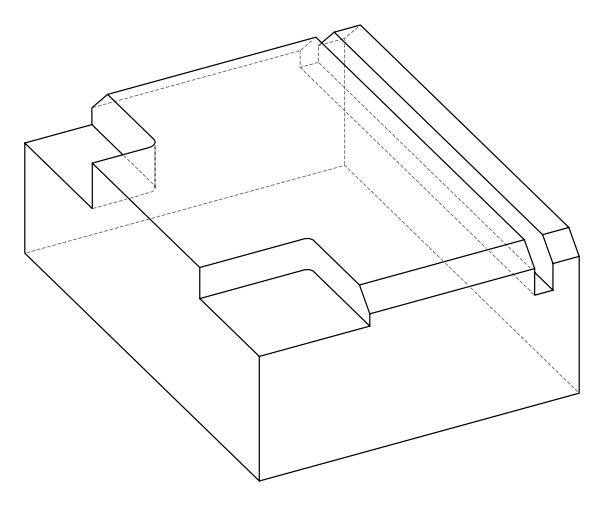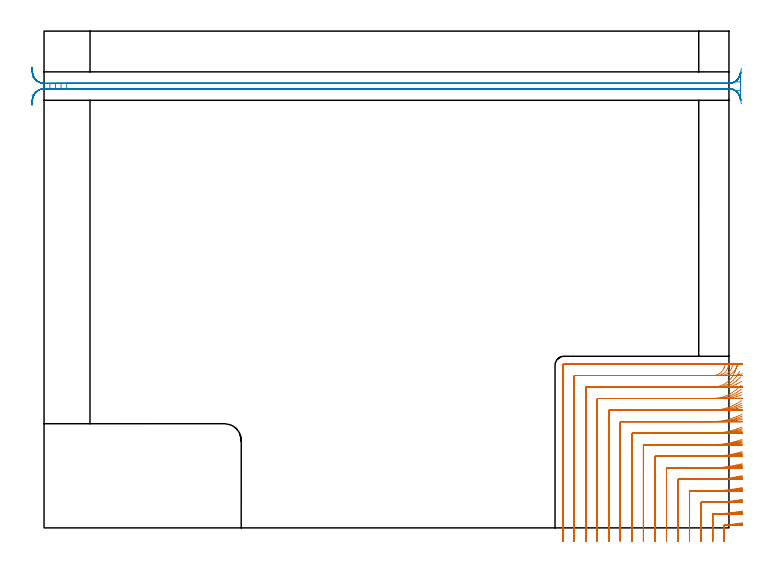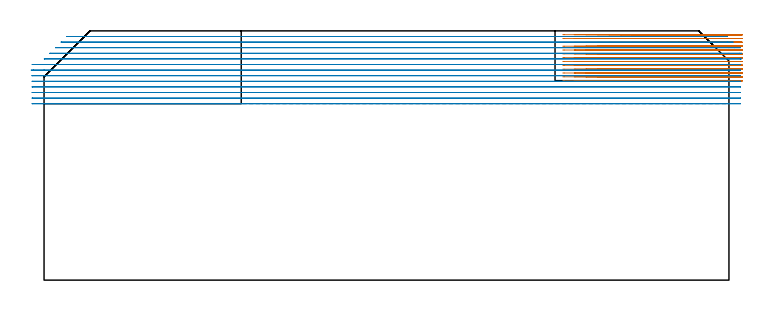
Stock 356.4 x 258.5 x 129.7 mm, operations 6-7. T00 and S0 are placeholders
(PLAN: 7 operations, 3 tool changes, 98.9 min)
(1 AREA_MILL | FG_CHAMFER_SURFACE | UGT0205_001 | 6.66 min | 18226 mm3)
(2 AREA_MILL_1 | FG_CHAMFER_SURFACE_1 | UGT0205_001 | 12.43 min | 52767 mm3)
(3 AREA_MILL_2 | FG_CHAMFER_SURFACE_2 | UGT0205_001 | 1.29 min | 3252 mm3)
(4 AREA_MILL_3 | FG_CHAMFER_SURFACE_3 | UGT0205_001 | 1.85 min | 7522 mm3)
(5 MILL_CORNER_NOTCH_RECTANGULAR | CORNER_NOTCH_RECTANGULAR | NXT0201_012 | Follow Part, ap 4, ae 75% | 12.79 min | 207799 mm3)
(6 MILL_CORNER_NOTCH_RECTANGULAR_1 | CORNER_NOTCH_RECTANGULAR_1 | NXT0201_009 | Follow Part, ap 2, ae 75% | 44.26 min | 208289 mm3)
(7 MILL_RECTANGULAR_SLOT | SLOT_RECTANGULAR | NXT0201_011 | Follow Part, ap 3, ae 75% | 19.65 min | 194545 mm3)
(TOOL UGT0205_001 | Chamfer Mill 20 x 3 x 45 deg. | D20 FL50 Z2)
(TOOL NXT0201_012 | ENDMILL 16mm [2P460-1600-NA 1630] | D16 FL38 Z6)
(TOOL NXT0201_009 | ENDMILL 8mm [2P460-0800-NA 1630] | D8 FL26 Z6)
(TOOL NXT0201_011 | ENDMILL 12mm [2P460-1200-NA 1630] | D12 FL38 Z6)
(OP 6 MILL_CORNER_NOTCH_RECTANGULAR_1)
G17 G21 G94 G90
T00 M6
G54
G17 G0 G90 X363.368 Y2.622 S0 M3
G43 Z139.7 H1
Z127.708
G94 G1 X360.4 Y2.187 F250.
G2 X354.266 Y1.518 R84. F500.
G3 X353.9 Y1.124 R0.4
G1 Y-4.
Y-7. F250.
G0 Z139.7
X363.363 Y8.724
Z127.708
G1 X360.4 Y8.256
G2 X348.294 Y7.3 R78. F500.
G3 X347.9 Y6.905 R0.4
G1 Y-4.
Y-7. F250.
G0 Z139.7
X363.357 Y14.844
Z127.708
G1 X360.4 Y14.337
G2 X348.225 Y13.3 R72. F500.
G1 X342.295
G3 X341.9 Y12.905 R0.4
G1 Y-4.
Y-7. F250.
G0 Z139.7
X363.349 Y20.986
Z127.708
G1 X360.4 Y20.433
G2 X348.225 Y19.3 R66. F500.
G1 X336.295
G3 X335.9 Y18.905 R0.4
G1 Y-4.
Y-7. F250.
G0 Z139.7
X363.338 Y27.157
Z127.708
G1 X360.4 Y26.548
G2 X348.225 Y25.3 R60. F500.
G1 X330.296
G3 X329.9 Y24.904 R0.4
G1 Y-4.
Y-7. F250.
G0 Z139.7
X363.323 Y33.367
Z127.708
G1 X360.4 Y32.691
G2 X348.225 Y31.3 R54. F500.
G1 X324.296
G3 X323.9 Y30.904 R0.4
G1 Y-4.
Y-7. F250.
G0 Z139.7
X363.302 Y39.631
Z127.708
G1 X360.4 Y38.87
G2 X348.225 Y37.3 R48. F500.
G1 X318.296
G3 X317.9 Y36.904 R0.4
G1 Y-4.
Y-7. F250.
G0 Z139.7
X363.271 Y45.973
Z127.708
G1 X360.4 Y45.104
G2 X348.225 Y43.3 R42. F500.
G1 X312.296
G3 X311.9 Y42.904 R0.4
G1 Y-4.
Y-7. F250.
G0 Z139.7
X363.223 Y52.436
Z127.708
G1 X360.4 Y51.421
G2 X348.225 Y49.3 R36. F500.
G1 X306.296
G3 X305.9 Y48.904 R0.4
G1 Y-4.
Y-7. F250.
G0 Z139.7
X363.142 Y59.099
Z127.708
G1 X360.4 Y57.882
G2 X348.225 Y55.3 R30. F500.
G1 X300.297
G3 X299.9 Y54.903 R0.4
G1 Y-4.
Y-7. F250.
G0 Z139.7
X362.985 Y66.14
Z127.708
G1 X360.4 Y64.618
G2 X348.225 Y61.3 R24. F500.
G1 X294.297
G3 X293.9 Y60.903 R0.4
G1 Y-4.
Y-7. F250.
G0 Z139.7
X362.61 Y74.072
Z127.708
G1 X360.4 Y72.043
G2 X348.225 Y67.3 R18. F500.
G1 X288.297
G3 X287.9 Y66.903 R0.4
G1 Y-4.
Y-7. F250.
G0 Z139.7
X360.567 Y84.488
Z127.708
G1 X359.65 Y81.632
G2 X348.225 Y73.3 R12. F500.
G1 X282.297
G3 X281.9 Y72.903 R0.4
G1 Y-4.
Y-7. F250.
G0 Z139.7
X354.381 Y84.714
Z127.708
G1 X353.881 Y83.3
G2 X348.225 Y79.3 R6. F500.
G1 X276.297
G3 X275.9 Y78.903 R0.4
G1 Y-4.
Y-7. F250.
G0 Z139.7
X351.225 Y85.3
Z127.708
G1 X348.225
X270.6 F500.
G3 X269.9 Y84.6 R0.7
G1 Y-4.
Y-7. F250.
G0 Z139.7
X363.378 Y2.283
Z125.715
G1 X360.4 Y1.92
G2 X354.275 Y1.398 R84. F500.
G3 X353.9 Y1.004 R0.4
G1 Y-4.
Y-7. F250.
G0 Z139.7
X363.374 Y8.36
Z125.715
G1 X360.4 Y7.968
G2 X350.215 Y7.3 R78. F500.
G1 X348.295
G3 X347.9 Y6.905 R0.4
G1 Y-4.
Y-7. F250.
G0 Z139.7
X363.37 Y14.448
Z125.715
G1 X360.4 Y14.024
G2 X350.215 Y13.3 R72. F500.
G1 X342.295
G3 X341.9 Y12.905 R0.4
G1 Y-4.
Y-7. F250.
G0 Z139.7
X363.364 Y20.554
Z125.715
G1 X360.4 Y20.091
G2 X350.215 Y19.3 R66. F500.
G1 X336.295
G3 X335.9 Y18.905 R0.4
G1 Y-4.
Y-7. F250.
G0 Z139.7
X363.356 Y26.68
Z125.715
G1 X360.4 Y26.171
G2 X350.215 Y25.3 R60. F500.
G1 X330.296
G3 X329.9 Y24.904 R0.4
G1 Y-4.
Y-7. F250.
G0 Z139.7
X363.346 Y32.835
Z125.715
G1 X360.4 Y32.269
G2 X350.215 Y31.3 R54. F500.
G1 X324.296
G3 X323.9 Y30.904 R0.4
G1 Y-4.
Y-7. F250.
G0 Z139.7
X363.332 Y39.03
Z125.715
G1 X360.4 Y38.393
G2 X350.215 Y37.3 R48. F500.
G1 X318.296
G3 X317.9 Y36.904 R0.4
G1 Y-4.
Y-7. F250.
G0 Z139.7
X363.31 Y45.281
Z125.715
G1 X360.4 Y44.554
G2 X350.215 Y43.3 R42. F500.
G1 X312.296
G3 X311.9 Y42.904 R0.4
G1 Y-4.
Y-7. F250.
G0 Z139.7
X363.277 Y51.62
Z125.715
G1 X360.4 Y50.771
G2 X350.215 Y49.3 R36. F500.
G1 X306.296
G3 X305.9 Y48.904 R0.4
G1 Y-4.
Y-7. F250.
G0 Z139.7
X363.222 Y58.1
Z125.715
G1 X360.4 Y57.082
G2 X350.215 Y55.3 R30. F500.
G1 X300.297
G3 X299.9 Y54.903 R0.4
G1 Y-4.
Y-7. F250.
G0 Z139.7
X363.116 Y64.841
Z125.715
G1 X360.4 Y63.568
G2 X350.215 Y61.3 R24. F500.
G1 X294.297
G3 X293.9 Y60.903 R0.4
G1 Y-4.
Y-7. F250.
G0 Z139.7
X362.874 Y72.156
Z125.715
G1 X360.4 Y70.459
G2 X350.215 Y67.3 R18. F500.
G1 X288.297
G3 X287.9 Y66.903 R0.4
G1 Y-4.
Y-7. F250.
G0 Z139.7
X361.986 Y81.5
Z125.715
G1 X360.4 Y78.954
G2 X350.215 Y73.3 R12. F500.
G1 X282.297
G3 X281.9 Y72.903 R0.4
G1 Y-4.
Y-7. F250.
G0 Z139.7
X356.372 Y84.714
Z125.715
G1 X355.872 Y83.3
G2 X350.215 Y79.3 R6. F500.
G1 X276.297
G3 X275.9 Y78.903 R0.4
G1 Y-4.
Y-7. F250.
G0 Z139.7
X353.215 Y85.3
Z125.715
G1 X350.215
X270.6 F500.
G3 X269.9 Y84.6 R0.7
G1 Y-4.
Y-7. F250.
G0 Z139.7
X363.386 Y1.993
Z123.723
G1 X360.4 Y1.7
G2 X354.285 Y1.326 R84. F500.
G3 X353.9 Y0.931 R0.4
G1 Y-4.
Y-7. F250.
G0 Z139.7
X363.383 Y8.046
Z123.723
G1 X360.4 Y7.731
G2 X352.208 Y7.3 R78. F500.
G1 X348.295
G3 X347.9 Y6.905 R0.4
G1 Y-4.
Y-7. F250.
G0 Z139.7
X363.381 Y14.109
Z123.723
G1 X360.4 Y13.768
G2 X352.208 Y13.3 R72. F500.
G1 X342.295
G3 X341.9 Y12.905 R0.4
G1 Y-4.
Y-7. F250.
G0 Z139.7
X363.377 Y20.183
Z123.723
G1 X360.4 Y19.81
G2 X352.208 Y19.3 R66. F500.
G1 X336.295
G3 X335.9 Y18.905 R0.4
G1 Y-4.
Y-7. F250.
G0 Z139.7
X363.372 Y26.271
Z123.723
G1 X360.4 Y25.862
G2 X352.208 Y25.3 R60. F500.
G1 X330.296
G3 X329.9 Y24.904 R0.4
G1 Y-4.
Y-7. F250.
G0 Z139.7
X363.365 Y32.38
Z123.723
G1 X360.4 Y31.925
G2 X352.208 Y31.3 R54. F500.
G1 X324.296
G3 X323.9 Y30.904 R0.4
G1 Y-4.
Y-7. F250.
G0 Z139.7
X363.356 Y38.516
Z123.723
G1 X360.4 Y38.004
G2 X352.208 Y37.3 R48. F500.
G1 X318.296
G3 X317.9 Y36.904 R0.4
G1 Y-4.
Y-7. F250.
G0 Z139.7
X363.342 Y44.692
Z123.723
G1 X360.4 Y44.107
G2 X352.208 Y43.3 R42. F500.
G1 X312.296
G3 X311.9 Y42.904 R0.4
G1 Y-4.
Y-7. F250.
G0 Z139.7
X363.321 Y50.927
Z123.723
G1 X360.4 Y50.244
G2 X352.208 Y49.3 R36. F500.
G1 X306.296
G3 X305.9 Y48.904 R0.4
G1 Y-4.
Y-7. F250.
G0 Z139.7
X363.286 Y57.259
Z123.723
G1 X360.4 Y56.44
G2 X352.208 Y55.3 R30. F500.
G1 X300.297
G3 X299.9 Y54.903 R0.4
G1 Y-4.
Y-7. F250.
G0 Z139.7
X363.22 Y63.765
Z123.723
G1 X360.4 Y62.741
G2 X352.208 Y61.3 R24. F500.
G1 X294.297
G3 X293.9 Y60.903 R0.4
G1 Y-4.
Y-7. F250.
G0 Z139.7
X363.071 Y70.637
Z123.723
G1 X360.4 Y69.272
G2 X352.208 Y67.3 R18. F500.
G1 X288.297
G3 X287.9 Y66.903 R0.4
G1 Y-4.
Y-7. F250.
G0 Z139.7
X362.592 Y78.579
Z123.723
G1 X360.4 Y76.531
G2 X352.208 Y73.3 R12. F500.
G1 X282.297
G3 X281.9 Y72.903 R0.4
G1 Y-4.
Y-7. F250.
G0 Z139.7
X358.895 Y85.839
Z123.723
G1 X357.773 Y83.057
G2 X352.208 Y79.3 R6. F500.
G1 X276.297
G3 X275.9 Y78.903 R0.4
G1 Y-4.
Y-7. F250.
G0 Z139.7
X355.208 Y85.3
Z123.723
G1 X352.208
X270.6 F500.
G3 X269.9 Y84.6 R0.7
G1 Y-4.
Y-7. F250.
G0 Z139.7
X363.393 Y1.713
Z121.731
G1 X360.4 Y1.504
G2 X354.55 Y1.3 R84. F500.
G1 X354.295
G3 X353.9 Y0.905 R0.4
G1 Y-4.
Y-7. F250.
G0 Z139.7
X363.392 Y7.745
Z121.731
G1 X360.4 Y7.52
G2 X354.55 Y7.3 R78. F500.
G1 X348.295
G3 X347.9 Y6.905 R0.4
G1 Y-4.
Y-7. F250.
G0 Z139.7
X363.39 Y13.782
Z121.731
G1 X360.4 Y13.538
G2 X354.55 Y13.3 R72. F500.
G1 X342.295
G3 X341.9 Y12.905 R0.4
G1 Y-4.
Y-7. F250.
G0 Z139.7
X363.388 Y19.826
Z121.731
G1 X360.4 Y19.56
G2 X354.55 Y19.3 R66. F500.
G1 X336.295
G3 X335.9 Y18.905 R0.4
G1 Y-4.
Y-7. F250.
G0 Z139.7
X363.386 Y25.878
Z121.731
G1 X360.4 Y25.586
G2 X354.55 Y25.3 R60. F500.
G1 X330.296
G3 X329.9 Y24.904 R0.4
G1 Y-4.
Y-7. F250.
G0 Z139.7
X363.382 Y31.943
Z121.731
G1 X360.4 Y31.618
G2 X354.55 Y31.3 R54. F500.
G1 X324.296
G3 X323.9 Y30.904 R0.4
G1 Y-4.
Y-7. F250.
G0 Z139.7
X363.378 Y38.023
Z121.731
G1 X360.4 Y37.658
G2 X354.55 Y37.3 R48. F500.
G1 X318.296
G3 X317.9 Y36.904 R0.4
G1 Y-4.
Y-7. F250.
G0 Z139.7
X363.371 Y44.127
Z121.731
G1 X360.4 Y43.709
G2 X354.55 Y43.3 R42. F500.
G1 X312.296
G3 X311.9 Y42.904 R0.4
G1 Y-4.
Y-7. F250.
G0 Z139.7
X363.36 Y50.266
Z121.731
G1 X360.4 Y49.778
G2 X354.55 Y49.3 R36. F500.
G1 X306.296
G3 X305.9 Y48.904 R0.4
G1 Y-4.
Y-7. F250.
G0 Z139.7
X363.342 Y56.461
Z121.731
G1 X360.4 Y55.876
G2 X354.55 Y55.3 R30. F500.
G1 X300.297
G3 X299.9 Y54.903 R0.4
G1 Y-4.
Y-7. F250.
G0 Z139.7
X363.31 Y62.755
Z121.731
G1 X360.4 Y62.024
G2 X354.55 Y61.3 R24. F500.
G1 X294.297
G3 X293.9 Y60.903 R0.4
G1 Y-4.
Y-7. F250.
G0 Z139.7
X363.237 Y69.252
Z121.731
G1 X360.4 Y68.277
G2 X354.55 Y67.3 R18. F500.
G1 X288.297
G3 X287.9 Y66.903 R0.4
G1 Y-4.
Y-7. F250.
G0 Z139.7
X363.019 Y76.285
Z121.731
G1 X360.4 Y74.822
G2 X354.55 Y73.3 R12. F500.
G1 X282.297
G3 X281.9 Y72.903 R0.4
G1 Y-4.
Y-7. F250.
G0 Z139.7
X361.249 Y84.951
Z121.731
G1 X359.77 Y82.341
G2 X354.55 Y79.3 R6. F500.
G1 X276.297
G3 X275.9 Y78.903 R0.4
G1 Y-4.
Y-7. F250.
G0 Z139.7
X357.55 Y85.3
Z121.731
G1 X354.55
X270.6 F500.
G3 X269.9 Y84.6 R0.7
G1 Y-4.
Y-7. F250.
G0 Z139.7
X363.4 Y1.365
Z119.738
G1 X360.4 Y1.313
G2 X358.933 Y1.3 R84. F500.
G1 X354.295
G3 X353.9 Y0.905 R0.4
G1 Y-4.
Y-7. F250.
G0 Z139.7
X363.399 Y7.37
Z119.738
G1 X360.4 Y7.314
G2 X358.933 Y7.3 R78. F500.
G1 X348.295
G3 X347.9 Y6.905 R0.4
G1 Y-4.
Y-7. F250.
G0 Z139.7
X363.399 Y13.376
Z119.738
G1 X360.4 Y13.315
G2 X358.933 Y13.3 R72. F500.
G1 X342.295
G3 X341.9 Y12.905 R0.4
G1 Y-4.
Y-7. F250.
G0 Z139.7
X363.399 Y19.383
Z119.738
G1 X360.4 Y19.316
G2 X358.933 Y19.3 R66. F500.
G1 X336.295
G3 X335.9 Y18.905 R0.4
G1 Y-4.
Y-7. F250.
G0 Z139.7
X363.399 Y25.391
Z119.738
G1 X360.4 Y25.318
G2 X358.933 Y25.3 R60. F500.
G1 X330.296
G3 X329.9 Y24.904 R0.4
G1 Y-4.
Y-7. F250.
G0 Z139.7
X363.399 Y31.401
Z119.738
G1 X360.4 Y31.32
G2 X358.933 Y31.3 R54. F500.
G1 X324.296
G3 X323.9 Y30.904 R0.4
G1 Y-4.
Y-7. F250.
G0 Z139.7
X363.399 Y37.414
Z119.738
G1 X360.4 Y37.322
G2 X358.933 Y37.3 R48. F500.
G1 X318.296
G3 X317.9 Y36.904 R0.4
G1 Y-4.
Y-7. F250.
G0 Z139.7
X363.398 Y43.43
Z119.738
G1 X360.4 Y43.326
G2 X358.933 Y43.3 R42. F500.
G1 X312.296
G3 X311.9 Y42.904 R0.4
G1 Y-4.
Y-7. F250.
G0 Z139.7
X363.398 Y49.452
Z119.738
G1 X360.4 Y49.33
G2 X358.933 Y49.3 R36. F500.
G1 X306.296
G3 X305.9 Y48.904 R0.4
G1 Y-4.
Y-7. F250.
G0 Z139.7
X363.396 Y55.483
Z119.738
G1 X360.4 Y55.336
G2 X358.933 Y55.3 R30. F500.
G1 X300.297
G3 X299.9 Y54.903 R0.4
G1 Y-4.
Y-7. F250.
G0 Z139.7
X363.394 Y61.528
Z119.738
G1 X360.4 Y61.345
G2 X358.933 Y61.3 R24. F500.
G1 X294.297
G3 X293.9 Y60.903 R0.4
G1 Y-4.
Y-7. F250.
G0 Z139.7
X363.39 Y67.604
Z119.738
G1 X360.4 Y67.36
G2 X358.933 Y67.3 R18. F500.
G1 X288.297
G3 X287.9 Y66.903 R0.4
G1 Y-4.
Y-7. F250.
G0 Z139.7
X363.378 Y73.757
Z119.738
G1 X360.4 Y73.39
G2 X358.933 Y73.3 R12. F500.
G1 X282.297
G3 X281.9 Y72.903 R0.4
G1 Y-4.
Y-7. F250.
G0 Z139.7
X363.309 Y80.215
Z119.738
G1 X360.4 Y79.482
G2 X358.933 Y79.3 R6. F500.
G1 X276.297
G3 X275.9 Y78.903 R0.4
G1 Y-4.
Y-7. F250.
G0 Z139.7
X361.933 Y85.3
Z119.738
G1 X358.933
X270.6 F500.
G3 X269.9 Y84.6 R0.7
G1 Y-4.
Y-7. F250.
G0 Z139.7
X363.4 Y1.305
Z117.746
G1 X360.4 Y1.3
X360.26 F500.
X354.295
G3 X353.9 Y0.905 R0.4
G1 Y-4.
Y-7. F250.
G0 Z139.7
X363.4 Y7.306
Z117.746
G1 X360.4 Y7.3
X360.26 F500.
X348.295
G3 X347.9 Y6.905 R0.4
G1 Y-4.
Y-7. F250.
G0 Z139.7
X363.4 Y13.306
Z117.746
G1 X360.4 Y13.3
X360.26 F500.
X342.295
G3 X341.9 Y12.905 R0.4
G1 Y-4.
Y-7. F250.
G0 Z139.7
X363.4 Y19.307
Z117.746
G1 X360.4 Y19.3
X360.26 F500.
X336.295
G3 X335.9 Y18.905 R0.4
G1 Y-4.
Y-7. F250.
G0 Z139.7
X363.4 Y25.307
Z117.746
G1 X360.4 Y25.3
X360.26 F500.
X330.295
G3 X329.9 Y24.904 R0.4
G1 Y-4.
Y-7. F250.
G0 Z139.7
X363.4 Y31.308
Z117.746
G1 X360.4 Y31.3
X360.26 F500.
X324.296
G3 X323.9 Y30.904 R0.4
G1 Y-4.
Y-7. F250.
G0 Z139.7
X363.4 Y37.309
Z117.746
G1 X360.4 Y37.3
X360.26 F500.
X318.296
G3 X317.9 Y36.904 R0.4
G1 Y-4.
Y-7. F250.
G0 Z139.7
X363.4 Y43.31
Z117.746
G1 X360.4 Y43.3
X360.26 F500.
X312.296
G3 X311.9 Y42.904 R0.4
G1 Y-4.
Y-7. F250.
G0 Z139.7
X363.4 Y49.312
Z117.746
G1 X360.4 Y49.3
X360.26 F500.
X306.296
G3 X305.9 Y48.904 R0.4
G1 Y-4.
Y-7. F250.
G0 Z139.7
X363.4 Y55.314
Z117.746
G1 X360.4 Y55.3
X360.26 F500.
X300.297
G3 X299.9 Y54.903 R0.4
G1 Y-4.
Y-7. F250.
G0 Z139.7
X363.4 Y61.318
Z117.746
G1 X360.4 Y61.3
X360.26 F500.
X294.297
G3 X293.9 Y60.903 R0.4
G1 Y-4.
Y-7. F250.
G0 Z139.7
X363.4 Y67.324
Z117.746
G1 X360.4 Y67.301
X360.26 Y67.3 F500.
X288.297
G3 X287.9 Y66.903 R0.4
G1 Y-4.
Y-7. F250.
G0 Z139.7
X363.4 Y73.336
Z117.746
G1 X360.4 Y73.301
X360.26 Y73.3 F500.
X282.297
G3 X281.9 Y72.903 R0.4
G1 Y-4.
Y-7. F250.
G0 Z139.7
X363.399 Y79.372
Z117.746
G1 X360.4 Y79.302
X360.26 Y79.3 F500.
X276.297
G3 X275.9 Y78.903 R0.4
G1 Y-4.
Y-7. F250.
G0 Z139.7
X363.26 Y85.3
Z117.746
G1 X360.26
X270.6 F500.
G3 X269.9 Y84.6 R0.7
G1 Y-4.
Y-7. F250.
G0 Z139.7
X363.4 Y1.3
Z115.754
G1 X360.4
X354.295 F500.
G3 X353.9 Y0.905 R0.4
G1 Y-4.
Y-7. F250.
G0 Z139.7
X363.4 Y7.3
Z115.754
G1 X360.4
X348.295 F500.
G3 X347.9 Y6.905 R0.4
G1 Y-4.
Y-7. F250.
G0 Z139.7
X363.4 Y13.3
Z115.754
G1 X360.4
X342.295 F500.
G3 X341.9 Y12.905 R0.4
G1 Y-4.
Y-7. F250.
G0 Z139.7
X363.4 Y19.3
Z115.754
G1 X360.4
X336.295 F500.
G3 X335.9 Y18.905 R0.4
G1 Y-4.
Y-7. F250.
G0 Z139.7
X363.4 Y25.3
Z115.754
G1 X360.4
X330.296 F500.
G3 X329.9 Y24.904 R0.4
G1 Y-4.
Y-7. F250.
G0 Z139.7
X363.4 Y31.3
Z115.754
G1 X360.4
X324.296 F500.
G3 X323.9 Y30.904 R0.4
G1 Y-4.
Y-7. F250.
G0 Z139.7
X363.4 Y37.3
Z115.754
G1 X360.4
X318.296 F500.
G3 X317.9 Y36.904 R0.4
G1 Y-4.
Y-7. F250.
G0 Z139.7
X363.4 Y43.3
Z115.754
G1 X360.4
X312.296 F500.
G3 X311.9 Y42.904 R0.4
G1 Y-4.
Y-7. F250.
G0 Z139.7
X363.4 Y49.3
Z115.754
G1 X360.4
X306.296 F500.
G3 X305.9 Y48.904 R0.4
G1 Y-4.
Y-7. F250.
G0 Z139.7
X363.4 Y55.3
Z115.754
G1 X360.4
X300.297 F500.
G3 X299.9 Y54.903 R0.4
G1 Y-4.
Y-7. F250.
G0 Z139.7
X363.4 Y61.3
Z115.754
G1 X360.4
X294.297 F500.
G3 X293.9 Y60.903 R0.4
G1 Y-4.
Y-7. F250.
G0 Z139.7
X363.4 Y67.3
Z115.754
G1 X360.4
X288.297 F500.
G3 X287.9 Y66.903 R0.4
G1 Y-4.
Y-7. F250.
G0 Z139.7
X363.4 Y73.3
Z115.754
G1 X360.4
X282.297 F500.
G3 X281.9 Y72.903 R0.4
G1 Y-4.
Y-7. F250.
G0 Z139.7
X363.4 Y79.3
Z115.754
G1 X360.4
X276.297 F500.
G3 X275.9 Y78.903 R0.4
G1 Y-4.
Y-7. F250.
G0 Z139.7
X363.4 Y85.3
Z115.754
G1 X360.4
X270.6 F500.
G3 X269.9 Y84.6 R0.7
G1 Y-4.
Y-7. F250.
G0 Z139.7
X363.4 Y1.3
Z113.762
G1 X360.4
X354.295 F500.
G3 X353.9 Y0.905 R0.4
G1 Y-4.
Y-7. F250.
G0 Z139.7
X363.4 Y7.3
Z113.762
G1 X360.4
X348.295 F500.
G3 X347.9 Y6.905 R0.4
G1 Y-4.
Y-7. F250.
G0 Z139.7
X363.4 Y13.3
Z113.762
G1 X360.4
X342.295 F500.
G3 X341.9 Y12.905 R0.4
G1 Y-4.
Y-7. F250.
G0 Z139.7
X363.4 Y19.3
Z113.762
G1 X360.4
X336.295 F500.
G3 X335.9 Y18.905 R0.4
G1 Y-4.
Y-7. F250.
G0 Z139.7
X363.4 Y25.3
Z113.762
G1 X360.4
X330.295 F500.
G3 X329.9 Y24.904 R0.4
G1 Y-4.
Y-7. F250.
G0 Z139.7
X363.4 Y31.3
Z113.762
G1 X360.4
X324.296 F500.
G3 X323.9 Y30.904 R0.4
G1 Y-4.
Y-7. F250.
G0 Z139.7
X363.4 Y37.3
Z113.762
G1 X360.4
X318.296 F500.
G3 X317.9 Y36.904 R0.4
G1 Y-4.
Y-7. F250.
G0 Z139.7
X363.4 Y43.3
Z113.762
G1 X360.4
X312.296 F500.
G3 X311.9 Y42.904 R0.4
G1 Y-4.
Y-7. F250.
G0 Z139.7
X363.4 Y49.3
Z113.762
G1 X360.4
X306.296 F500.
G3 X305.9 Y48.904 R0.4
G1 Y-4.
Y-7. F250.
G0 Z139.7
X363.4 Y55.3
Z113.762
G1 X360.4
X300.297 F500.
G3 X299.9 Y54.903 R0.4
G1 Y-4.
Y-7. F250.
G0 Z139.7
X363.4 Y61.3
Z113.762
G1 X360.4
X294.297 F500.
G3 X293.9 Y60.903 R0.4
G1 Y-4.
Y-7. F250.
G0 Z139.7
X363.4 Y67.3
Z113.762
G1 X360.4
X288.297 F500.
G3 X287.9 Y66.903 R0.4
G1 Y-4.
Y-7. F250.
G0 Z139.7
X363.4 Y73.3
Z113.762
G1 X360.4
X282.297 F500.
G3 X281.9 Y72.903 R0.4
G1 Y-4.
Y-7. F250.
G0 Z139.7
X363.4 Y79.3
Z113.762
G1 X360.4
X276.297 F500.
G3 X275.9 Y78.903 R0.4
G1 Y-4.
Y-7. F250.
G0 Z139.7
X363.4 Y85.3
Z113.762
G1 X360.4
X270.6 F500.
G3 X269.9 Y84.6 R0.7
G1 Y-4.
Y-7. F250.
G0 Z139.7
X363.4 Y1.3
Z111.769
G1 X360.4
X354.295 F500.
G3 X353.9 Y0.905 R0.4
G1 Y-4.
Y-7. F250.
G0 Z139.7
X363.4 Y7.3
Z111.769
G1 X360.4
X348.295 F500.
G3 X347.9 Y6.905 R0.4
G1 Y-4.
Y-7. F250.
G0 Z139.7
X363.4 Y13.3
Z111.769
G1 X360.4
X342.295 F500.
G3 X341.9 Y12.905 R0.4
G1 Y-4.
Y-7. F250.
G0 Z139.7
X363.4 Y19.3
Z111.769
G1 X360.4
X336.295 F500.
G3 X335.9 Y18.905 R0.4
G1 Y-4.
Y-7. F250.
G0 Z139.7
X363.4 Y25.3
Z111.769
G1 X360.4
X330.295 F500.
G3 X329.9 Y24.904 R0.4
G1 Y-4.
Y-7. F250.
G0 Z139.7
X363.4 Y31.3
Z111.769
G1 X360.4
X324.296 F500.
G3 X323.9 Y30.904 R0.4
G1 Y-4.
Y-7. F250.
G0 Z139.7
X363.4 Y37.3
Z111.769
G1 X360.4
X318.296 F500.
G3 X317.9 Y36.904 R0.4
G1 Y-4.
Y-7. F250.
G0 Z139.7
X363.4 Y43.3
Z111.769
G1 X360.4
X312.296 F500.
G3 X311.9 Y42.904 R0.4
G1 Y-4.
Y-7. F250.
G0 Z139.7
X363.4 Y49.3
Z111.769
G1 X360.4
X306.296 F500.
G3 X305.9 Y48.904 R0.4
G1 Y-4.
Y-7. F250.
G0 Z139.7
X363.4 Y55.3
Z111.769
G1 X360.4
X300.297 F500.
G3 X299.9 Y54.903 R0.4
G1 Y-4.
Y-7. F250.
G0 Z139.7
X363.4 Y61.3
Z111.769
G1 X360.4
X294.297 F500.
G3 X293.9 Y60.903 R0.4
G1 Y-4.
Y-7. F250.
G0 Z139.7
X363.4 Y67.3
Z111.769
G1 X360.4
X288.297 F500.
G3 X287.9 Y66.903 R0.4
G1 Y-4.
Y-7. F250.
G0 Z139.7
X363.4 Y73.3
Z111.769
G1 X360.4
X282.297 F500.
G3 X281.9 Y72.903 R0.4
G1 Y-4.
Y-7. F250.
G0 Z139.7
X363.4 Y79.3
Z111.769
G1 X360.4
X276.297 F500.
G3 X275.9 Y78.903 R0.4
G1 Y-4.
Y-7. F250.
G0 Z139.7
X363.4 Y85.3
Z111.769
G1 X360.4
X270.6 F500.
G3 X269.9 Y84.6 R0.7
G1 Y-4.
Y-7. F250.
G0 Z139.7
X363.4 Y1.3
Z109.777
G1 X360.4
X354.295 F500.
G3 X353.9 Y0.905 R0.4
G1 Y-4.
Y-7. F250.
G0 Z139.7
X363.4 Y7.3
Z109.777
G1 X360.4
X348.295 F500.
G3 X347.9 Y6.905 R0.4
G1 Y-4.
Y-7. F250.
G0 Z139.7
X363.4 Y13.3
Z109.777
G1 X360.4
X342.295 F500.
G3 X341.9 Y12.905 R0.4
G1 Y-4.
Y-7. F250.
G0 Z139.7
X363.4 Y19.3
Z109.777
G1 X360.4
X336.295 F500.
G3 X335.9 Y18.905 R0.4
G1 Y-4.
Y-7. F250.
G0 Z139.7
X363.4 Y25.3
Z109.777
G1 X360.4
X330.296 F500.
G3 X329.9 Y24.904 R0.4
G1 Y-4.
Y-7. F250.
G0 Z139.7
X363.4 Y31.3
Z109.777
G1 X360.4
X324.296 F500.
G3 X323.9 Y30.904 R0.4
G1 Y-4.
Y-7. F250.
G0 Z139.7
X363.4 Y37.3
Z109.777
G1 X360.4
X318.296 F500.
G3 X317.9 Y36.904 R0.4
G1 Y-4.
Y-7. F250.
G0 Z139.7
X363.4 Y43.3
Z109.777
G1 X360.4
X312.296 F500.
G3 X311.9 Y42.904 R0.4
G1 Y-4.
Y-7. F250.
G0 Z139.7
X363.4 Y49.3
Z109.777
G1 X360.4
X306.296 F500.
G3 X305.9 Y48.904 R0.4
G1 Y-4.
Y-7. F250.
G0 Z139.7
X363.4 Y55.3
Z109.777
G1 X360.4
X300.297 F500.
G3 X299.9 Y54.903 R0.4
G1 Y-4.
Y-7. F250.
G0 Z139.7
X363.4 Y61.3
Z109.777
G1 X360.4
X294.297 F500.
G3 X293.9 Y60.903 R0.4
G1 Y-4.
Y-7. F250.
G0 Z139.7
X363.4 Y67.3
Z109.777
G1 X360.4
X288.297 F500.
G3 X287.9 Y66.903 R0.4
G1 Y-4.
Y-7. F250.
G0 Z139.7
X363.4 Y73.3
Z109.777
G1 X360.4
X282.297 F500.
G3 X281.9 Y72.903 R0.4
G1 Y-4.
Y-7. F250.
G0 Z139.7
X363.4 Y79.3
Z109.777
G1 X360.4
X276.297 F500.
G3 X275.9 Y78.903 R0.4
G1 Y-4.
Y-7. F250.
G0 Z139.7
X363.4 Y85.3
Z109.777
G1 X360.4
X270.6 F500.
G3 X269.9 Y84.6 R0.7
G1 Y-4.
Y-7. F250.
G0 Z139.7
X363.4 Y1.3
Z107.785
G1 X360.4
X354.295 F500.
G3 X353.9 Y0.905 R0.4
G1 Y-4.
Y-7. F250.
G0 Z139.7
X363.4 Y7.3
Z107.785
G1 X360.4
X348.295 F500.
G3 X347.9 Y6.905 R0.4
G1 Y-4.
Y-7. F250.
G0 Z139.7
X363.4 Y13.3
Z107.785
G1 X360.4
X342.295 F500.
G3 X341.9 Y12.905 R0.4
G1 Y-4.
Y-7. F250.
G0 Z139.7
X363.4 Y19.3
Z107.785
G1 X360.4
X336.295 F500.
G3 X335.9 Y18.905 R0.4
G1 Y-4.
Y-7. F250.
G0 Z139.7
X363.4 Y25.3
Z107.785
G1 X360.4
X330.296 F500.
G3 X329.9 Y24.904 R0.4
G1 Y-4.
Y-7. F250.
G0 Z139.7
X363.4 Y31.3
Z107.785
G1 X360.4
X324.296 F500.
G3 X323.9 Y30.904 R0.4
G1 Y-4.
Y-7. F250.
G0 Z139.7
X363.4 Y37.3
Z107.785
G1 X360.4
X318.296 F500.
G3 X317.9 Y36.904 R0.4
G1 Y-4.
Y-7. F250.
G0 Z139.7
X363.4 Y43.3
Z107.785
G1 X360.4
X312.296 F500.
G3 X311.9 Y42.904 R0.4
G1 Y-4.
Y-7. F250.
G0 Z139.7
X363.4 Y49.3
Z107.785
G1 X360.4
X306.296 F500.
G3 X305.9 Y48.904 R0.4
G1 Y-4.
Y-7. F250.
G0 Z139.7
X363.4 Y55.3
Z107.785
G1 X360.4
X300.297 F500.
G3 X299.9 Y54.903 R0.4
G1 Y-4.
Y-7. F250.
G0 Z139.7
X363.4 Y61.3
Z107.785
G1 X360.4
X294.297 F500.
G3 X293.9 Y60.903 R0.4
G1 Y-4.
Y-7. F250.
G0 Z139.7
X363.4 Y67.3
Z107.785
G1 X360.4
X288.297 F500.
G3 X287.9 Y66.903 R0.4
G1 Y-4.
Y-7. F250.
G0 Z139.7
X363.4 Y73.3
Z107.785
G1 X360.4
X282.297 F500.
G3 X281.9 Y72.903 R0.4
G1 Y-4.
Y-7. F250.
G0 Z139.7
X363.4 Y79.3
Z107.785
G1 X360.4
X276.297 F500.
G3 X275.9 Y78.903 R0.4
G1 Y-4.
Y-7. F250.
G0 Z139.7
X363.4 Y85.3
Z107.785
G1 X360.4
X270.6 F500.
G3 X269.9 Y84.6 R0.7
G1 Y-4.
Y-7. F250.
G0 Z139.7
X363.4 Y1.3
Z105.792
G1 X360.4
X354.295 F500.
G3 X353.9 Y0.905 R0.4
G1 Y-4.
Y-7. F250.
G0 Z139.7
X363.4 Y7.3
Z105.792
G1 X360.4
X348.295 F500.
G3 X347.9 Y6.905 R0.4
G1 Y-4.
Y-7. F250.
G0 Z139.7
X363.4 Y13.3
Z105.792
G1 X360.4
X342.295 F500.
G3 X341.9 Y12.905 R0.4
G1 Y-4.
Y-7. F250.
G0 Z139.7
X363.4 Y19.3
Z105.792
G1 X360.4
X336.295 F500.
G3 X335.9 Y18.905 R0.4
G1 Y-4.
Y-7. F250.
G0 Z139.7
X363.4 Y25.3
Z105.792
G1 X360.4
X330.295 F500.
G3 X329.9 Y24.904 R0.4
G1 Y-4.
Y-7. F250.
G0 Z139.7
X363.4 Y31.3
Z105.792
G1 X360.4
X324.296 F500.
G3 X323.9 Y30.904 R0.4
G1 Y-4.
Y-7. F250.
G0 Z139.7
X363.4 Y37.3
Z105.792
G1 X360.4
X318.296 F500.
G3 X317.9 Y36.904 R0.4
G1 Y-4.
Y-7. F250.
G0 Z139.7
X363.4 Y43.3
Z105.792
G1 X360.4
X312.296 F500.
G3 X311.9 Y42.904 R0.4
G1 Y-4.
Y-7. F250.
G0 Z139.7
X363.4 Y49.3
Z105.792
G1 X360.4
X306.296 F500.
G3 X305.9 Y48.904 R0.4
G1 Y-4.
Y-7. F250.
G0 Z139.7
X363.4 Y55.3
Z105.792
G1 X360.4
X300.297 F500.
G3 X299.9 Y54.903 R0.4
G1 Y-4.
Y-7. F250.
G0 Z139.7
X363.4 Y61.3
Z105.792
G1 X360.4
X294.297 F500.
G3 X293.9 Y60.903 R0.4
G1 Y-4.
Y-7. F250.
G0 Z139.7
X363.4 Y67.3
Z105.792
G1 X360.4
X288.297 F500.
G3 X287.9 Y66.903 R0.4
G1 Y-4.
Y-7. F250.
G0 Z139.7
X363.4 Y73.3
Z105.792
G1 X360.4
X282.297 F500.
G3 X281.9 Y72.903 R0.4
G1 Y-4.
Y-7. F250.
G0 Z139.7
X363.4 Y79.3
Z105.792
G1 X360.4
X276.297 F500.
G3 X275.9 Y78.903 R0.4
G1 Y-4.
Y-7. F250.
G0 Z139.7
X363.4 Y85.3
Z105.792
G1 X360.4
X270.6 F500.
G3 X269.9 Y84.6 R0.7
G1 Y-4.
Y-7. F250.
G0 Z139.7
X363.4 Y1.3
Z103.8
G1 X360.4
X354.295 F500.
G3 X353.9 Y0.905 R0.4
G1 Y-4.
Y-7. F250.
G0 Z139.7
X363.4 Y7.3
Z103.8
G1 X360.4
X348.295 F500.
G3 X347.9 Y6.905 R0.4
G1 Y-4.
Y-7. F250.
G0 Z139.7
X363.4 Y13.3
Z103.8
G1 X360.4
X342.295 F500.
G3 X341.9 Y12.905 R0.4
G1 Y-4.
Y-7. F250.
G0 Z139.7
X363.4 Y19.3
Z103.8
G1 X360.4
X336.295 F500.
G3 X335.9 Y18.905 R0.4
G1 Y-4.
Y-7. F250.
G0 Z139.7
X363.4 Y25.3
Z103.8
G1 X360.4
X330.296 F500.
G3 X329.9 Y24.904 R0.4
G1 Y-4.
Y-7. F250.
G0 Z139.7
X363.4 Y31.3
Z103.8
G1 X360.4
X324.296 F500.
G3 X323.9 Y30.904 R0.4
G1 Y-4.
Y-7. F250.
G0 Z139.7
X363.4 Y37.3
Z103.8
G1 X360.4
X318.296 F500.
G3 X317.9 Y36.904 R0.4
G1 Y-4.
Y-7. F250.
G0 Z139.7
X363.4 Y43.3
Z103.8
G1 X360.4
X312.296 F500.
G3 X311.9 Y42.904 R0.4
G1 Y-4.
Y-7. F250.
G0 Z139.7
X363.4 Y49.3
Z103.8
G1 X360.4
X306.296 F500.
G3 X305.9 Y48.904 R0.4
G1 Y-4.
Y-7. F250.
G0 Z139.7
X363.4 Y55.3
Z103.8
G1 X360.4
X300.297 F500.
G3 X299.9 Y54.903 R0.4
G1 Y-4.
Y-7. F250.
G0 Z139.7
X363.4 Y61.3
Z103.8
G1 X360.4
X294.297 F500.
G3 X293.9 Y60.903 R0.4
G1 Y-4.
Y-7. F250.
G0 Z139.7
X363.4 Y67.3
Z103.8
G1 X360.4
X288.297 F500.
G3 X287.9 Y66.903 R0.4
G1 Y-4.
Y-7. F250.
G0 Z139.7
X363.4 Y73.3
Z103.8
G1 X360.4
X282.297 F500.
G3 X281.9 Y72.903 R0.4
G1 Y-4.
Y-7. F250.
G0 Z139.7
X363.4 Y79.3
Z103.8
G1 X360.4
X276.297 F500.
G3 X275.9 Y78.903 R0.4
G1 Y-4.
Y-7. F250.
G0 Z139.7
X363.4 Y85.3
Z103.8
G1 X360.4
X270.6 F500.
G3 X269.9 Y84.6 R0.7
G1 Y-4.
Y-7. F250.
G0 Z139.7
M5
M2
(OP 7 MILL_RECTANGULAR_SLOT)
G17 G21 G94 G90
T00 M6
G54
G17 G0 G90 X355.716 Y231.3 S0 M3
G43 Z139.7 H1
Z126.785
G94 G1 X352.716 F250.
X11.9 F500.
G3 X11.909 Y228.5 R6.
G1 X352.715
X355.715 F250.
G0 X358.631 Y231.3 Z123.869
G1 X355.631
X8.984 F500.
G3 X8.994 Y228.5 R6.
G1 X355.631
X358.631 F250.
G0 Z139.7
X362.414 Y232.112
Z120.954
G1 X359.414
G2 X356.4 Y231.3 R6. F500.
G1 X6.069
G3 X6.078 Y228.5 R6.
G1 X356.4
G2 X359.413 Y227.689 R6.
G1 X362.413 F250.
G0 X363.108 Y237.308 Z118.038
G1 X361.77 Y234.623
G2 X356.4 Y231.3 R6. F500.
G1 X3.153
G3 X3.163 Y228.5 R6.
G1 X356.4
G2 X361.771 Y225.175 R6.
G1 X363.108 Y222.489 F250.
G0 X362.869 Y239.076 Z115.123
G1 X362.285 Y236.133
G2 X356.4 Y231.3 R6. F500.
G1 X0.238
G3 X0.248 Y228.5 R6.
G1 X356.4
G2 X362.287 Y223.66 R6.
G1 X362.867 Y220.717 F250.
G0 Z139.7
X-6.232 Y224.982
Z112.208
G1 X-3.993 Y226.979
G2 X0. Y228.5 R6. F500.
G1 X356.4
G2 X362.39 Y222.846 R6.
G1 Y236.954
G2 X356.4 Y231.3 R6.
G1 X0.
G2 X-3.992 Y232.821 R6.
G1 X-6.232 Y234.817 F250.
G0 X-6.699 Y222.14 Z109.292
G1 X-5.503 Y224.891
G2 X0. Y228.5 R6. F500.
G1 X356.4
G2 X362.39 Y222.846 R6.
G1 X362.4
Y236.954
X362.39
G2 X356.4 Y231.3 R6.
G1 X0.
G2 X-5.507 Y234.917 R6.
G1 X-6.698 Y237.67 F250.
G0 X-6.362 Y220.372 Z106.377
G1 X-5.941 Y223.343
G2 X0. Y228.5 R6. F500.
G1 X356.4
G2 X362.39 Y222.846 R6.
G1 X362.4
Y236.954
X362.39
G2 X356.4 Y231.3 R6.
G1 X0.
G2 X-5.937 Y236.432 R6.
G1 X-6.371 Y239.4 F250.
G0 X-6.27 Y220.114 Z103.462
G1 X-5.97 Y223.099
G2 X0. Y228.5 R6. F500.
G1 X356.4
G2 X362.39 Y222.846 R6.
G1 X362.4
Y236.954
X362.39
G2 X356.4 Y231.3 R6.
G1 X0.
G2 X-5.97 Y236.701 R6.
G1 X-6.27 Y239.686 F250.
G0 Y220.114 Z100.546
G1 X-5.97 Y223.099
G2 X0. Y228.5 R6. F500.
G1 X356.4
G2 X362.39 Y222.846 R6.
G1 X362.4
Y236.954
X362.39
G2 X356.4 Y231.3 R6.
G1 X0.
G2 X-5.97 Y236.701 R6.
G1 X-6.27 Y239.686 F250.
G0 Y220.114 Z97.631
G1 X-5.97 Y223.099
G2 X0. Y228.5 R6. F500.
G1 X356.4
G2 X362.39 Y222.846 R6.
G1 X362.4
Y236.954
X362.39
G2 X356.4 Y231.3 R6.
G1 X0.
G2 X-5.97 Y236.701 R6.
G1 X-6.27 Y239.686 F250.
G0 Y220.114 Z94.715
G1 X-5.97 Y223.099
G2 X0. Y228.5 R6. F500.
G1 X356.4
G2 X362.39 Y222.846 R6.
G1 X362.4
Y236.954
X362.39
G2 X356.4 Y231.3 R6.
G1 X0.
G2 X-5.97 Y236.701 R6.
G1 X-6.27 Y239.686 F250.
G0 Y220.114 Z91.8
G1 X-5.97 Y223.099
G2 X0. Y228.5 R6. F500.
G1 X356.4
G2 X362.39 Y222.846 R6.
G1 X362.4
Y236.954
X362.39
G2 X356.4 Y231.3 R6.
G1 X0.
G2 X-5.97 Y236.701 R6.
G1 X-6.27 Y239.686 F250.
G0 Z139.7
M5
M2
